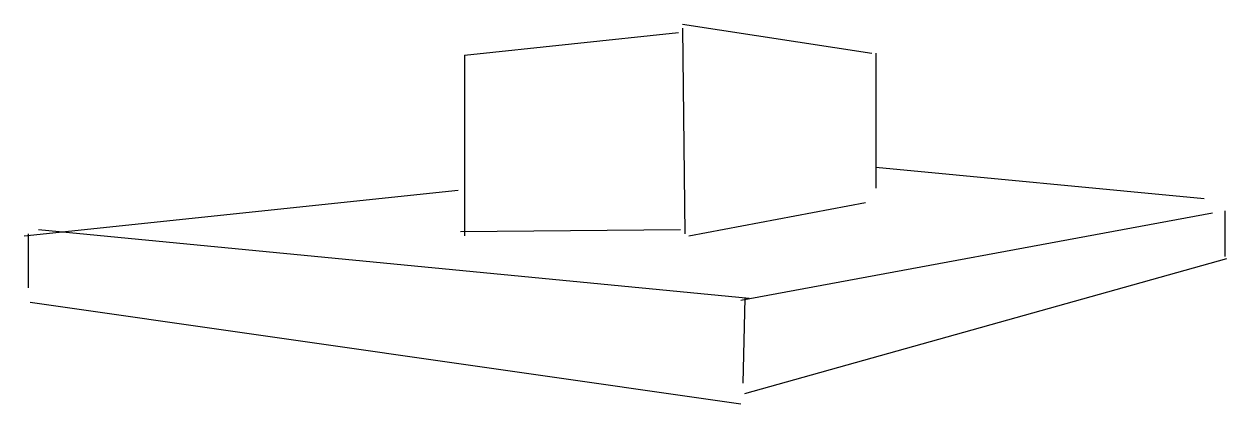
# Model space of a CAD drawing. Header units: metres. Extents: x -175 to 95, y -73 to 12.
import ezdxf

# ---------------------------------------------------------------- set-up
doc = ezdxf.new("R2010")
doc.units = ezdxf.units.M

msp = doc.modelspace()

# ---------------------------------------------------------------- linework, layer by layer
at = {"color": 0}
for p, q in [((-27.108501, 12.385781), (15.423802, 5.842349)), ((-27.108501, 11.451005), (-26.641113, -34.8204)), ((-76.184235, 5.374961), (-28.043278, 10.516229)), ((16.358578, 5.842349), (16.358578, -24.537867)), ((-76.184235, 5.374961), (-76.184235, -35.287788)), ((16.358578, -19.863989), (90.205872, -26.874807)), ((-175.270477, -35.287788), (-77.586395, -25.005255)), ((-25.706337, -35.287788), (14.021638, -27.809584)), ((94.879753, -29.679134), (94.879753, -39.96167)), ((-14.021638, -49.776817), (92.075424, -30.146523)), ((-174.335709, -34.8204), (-174.335709, -46.972488)), ((-171.998764, -33.885628), (-12.152087, -49.309429)), ((-77.119011, -34.353016), (-27.57589, -33.885628)), ((-13.086862, -70.809273), (95.347137, -40.429058)), ((-173.868317, -50.244205), (-14.021638, -73.14621)), ((-13.086862, -49.309429), (-13.55425, -68.472336))]:
    msp.add_line(p, q, dxfattribs=at)

doc.saveas('drawing.dxf')
